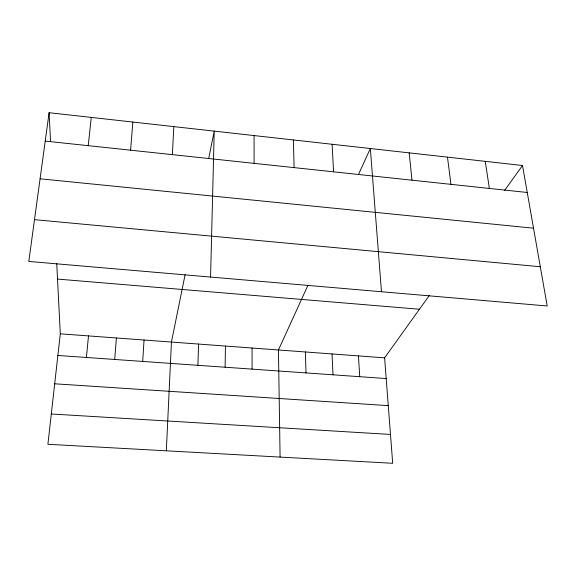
<?xml version="1.0" encoding="UTF-8"?>
<svg xmlns="http://www.w3.org/2000/svg" width="576" height="576" viewBox="0 0 576 576"><rect width="100%" height="100%" fill="white"/><g stroke="black" fill="none" stroke-linecap="round" stroke-linejoin="round"><path stroke-width="0.86" d="M225.115 367.229L225.439 346.054M210.571 277.056L214.229 131.119L208.678 158.494M197.906 365.314L198.569 344.059M166.334 450.814L171.439 342.05L185.105 274.673M172.361 154.642L173.822 126.612M142.704 361.426L144.05 340.027M130.594 150.185L132.84 122.047M114.696 359.46L116.402 337.975M86.422 357.473L88.488 335.909M88.222 145.67L91.267 117.41M56.743 263.592L60.3 333.821L47.902 444.283L392.695 463.291L384.61 357.84L429.25 295.574M49.097 112.709L28.8 261.432L547.2 305.978L522.504 165.499L49.097 112.709L50.566 141.631M307.994 285.192L278.446 349.978L280.094 457.085M358.502 174.47L370.339 148.529L381.478 291.737M504.482 190.634L522.504 165.499M51.307 413.986L390.478 434.441M54.691 383.796L388.274 405.641M57.874 355.464L386.201 378.554M60.3 333.821L384.61 357.84M57.528 279.079L419.45 309.247M34.502 219.658L540.302 266.746M40.075 178.79L533.527 228.197M45.223 141.084L527.249 192.478M485.251 161.345L489.37 188.438M447.473 157.133L450.95 184.342M409.176 152.863L411.991 180.187M358.445 355.903L359.726 376.697M332.114 144.266L333.569 171.828M332.028 353.945L333 374.818M305.366 351.972L306.014 372.917M293.364 139.946L294.12 167.623M254.074 135.562L254.11 163.354M252.065 348.026L252.065 369.122"/></g></svg>
